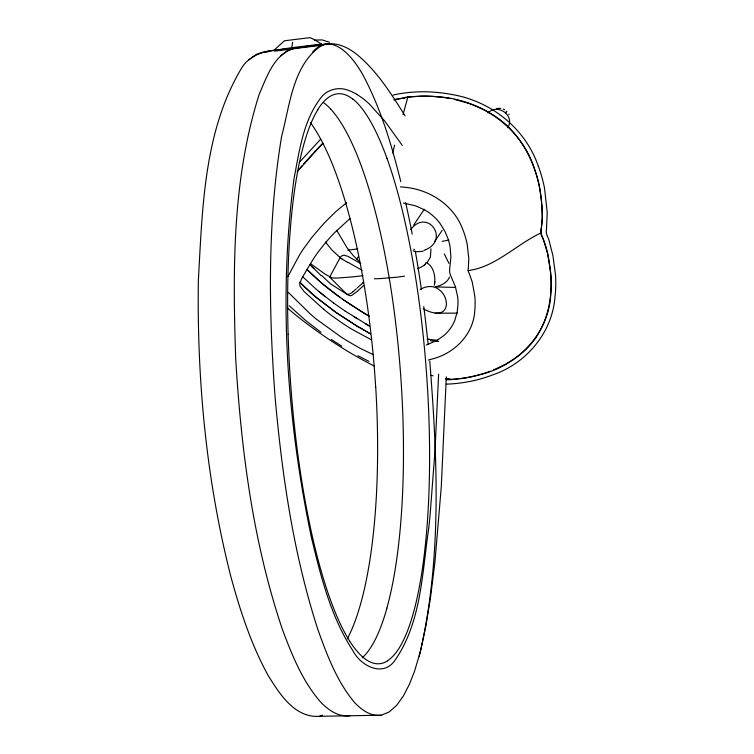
<?xml version="1.0" encoding="UTF-8"?>
<svg xmlns="http://www.w3.org/2000/svg" width="754" height="754" viewBox="0 0 754 754"><rect width="100%" height="100%" fill="white"/><g stroke="black" fill="none" stroke-linecap="round" stroke-linejoin="round"><path stroke-width="1.13" d="M434.295 285.37C435.812 277.434 434.285 267.236 426.802 262.75M446.302 376.812L441.279 486.764L434.954 561.871L430.449 597.969L426.01 625.245L420.704 650.363L414.615 671.032L409.337 684.434L403.352 696.017L396.67 705.32L389.309 711.861L381.326 715.207L319.423 716.3C294.635 718.157 279.376 693.567 267.99 675.198C251.091 644.312 240.14 610.665 230.912 576.81C206.266 480.109 196.888 379.893 198.359 280.243C202.44 208.981 203.674 132.063 241.092 68.925C250.026 53.185 268.735 49.792 285.21 49.349M438.63 374.154L434.907 452.07L430.082 515.076A762.577 218.019 82.8 0 1 428.8 527.828C422.08 572.663 421.58 622.229 394.728 660.664C382.646 677.648 360.384 665.584 352.872 650.655C330.695 616.574 320.799 576.31 311.355 537.244C286.859 419.752 278.207 297.802 294.032 178.547C299.574 150.074 303.466 118.406 322.778 95.466C329.244 89.076 339.234 86.955 347.745 90.103A573.775 135.381 88.2 0 1 357.132 94.552M434.634 283.268L434.804 281.619M546.499 229.056L547.234 212.468L544.539 188.283A141.366 132.412 27.4 0 0 538.356 166.323M276.756 50.15L274.145 50.311L291.694 47.691L292.656 42.281M419.224 656.216C442.24 559.798 437.48 459.214 429.789 361.175M392.523 153.043L394.653 145.164M403.004 114.665L407.867 97.03L408.762 96.946M449.488 277.057C447.688 282.279 440.798 286.068 435.36 286.69M287.962 276.473L299.357 255.238A183.919 166.361 18.6 0 1 303.089 249.386L311.543 237.849L320.865 226.869A344.503 303.608 9.8 0 1 325.775 221.544L336.114 211.337L346.746 202.628M507.791 127.615C515.35 115.692 497.593 102.93 488.074 112.912M360.817 263.617L348.028 256.417L344.399 255.229A4.335 3.968 30.1 0 0 343.513 255.276A5.551 5.09 30.1 0 0 340.177 257.576L329.658 277.114L346.651 294.079A11.027 4.694 -53.5 0 0 349.281 294.022A13.412 5.909 -54.8 0 0 353.089 291.723M356.755 259.225L358.367 256.652M536.443 336.746C544.624 324.371 549.063 309.819 550.58 295.144A129.763 119.462 22.9 0 0 550.788 274.324A124.806 114.957 22.5 0 0 550.439 270.837L547.555 253.401L543.483 239.678M434.898 241.271L442.183 230.3M413.701 225.041L424.238 209.339M410.657 229.555C427.32 207.85 449.959 239.225 425.671 249.753M505.868 112.968L506.801 111.347L506.198 111.554M405.171 115.927C391.326 94.137 377.462 71.517 357.349 54.854C347.377 46.654 332.966 39.868 320.384 46.371C292.646 65.758 289.696 106.267 281.628 136.314C267.331 222.345 268.613 310.167 275.069 396.877C282.062 475.444 293.485 554.199 317.849 629.449C327.019 655.113 336.859 681.343 354.531 702.511C361.562 709.797 370.591 716.705 381.326 715.207M293.523 48.624C273.759 54.524 266.614 77.445 259.188 94.344C232.175 179.386 232.703 270.243 235.691 358.518C241.176 450.468 253.061 543.012 282.797 630.561C292.477 656.244 303.061 682.455 321.619 703.171C329.272 710.626 339.008 717.271 350.224 715.753M297.199 171.582L322.797 143.335M297.821 170.828L302.288 165.55M299.253 162.478L320.582 139.264M303.419 164.24L312.712 153.854M313.9 152.572L322.835 143.298M427.009 262.91L430.402 257.133L430.977 248.829M274.267 49.971L284.428 40.782L309.526 37.7C310.563 36.899 325.257 46.343 321.1 44.147L291.694 47.691M425.03 264.428L424.427 264.974M357.716 290.969L363.598 285.53M357.236 287.915L362.683 283.118M357.283 291.374L351.553 295.559A4.298 3.911 28.3 0 1 350.676 295.672A5.514 5.014 28.3 0 1 346.68 294.051M356.34 288.754L353.089 291.628M321.581 44.137L320.507 44.703M420.223 289.432C447.235 273.862 460.213 326.793 424.794 309.658M312.731 51.856C333.277 29.34 355.916 60.904 364.7 78.312C381.524 110.857 391.957 146.229 400.789 181.648M350.016 218.5L334.522 232.741A257.161 229.621 13.3 0 0 326.51 241.534L318.923 250.941A153.439 139.066 19.7 0 0 314.192 257.727A168.623 152.619 18.6 0 0 312.344 260.648L301.685 278.443L299.753 284.362A6.371 5.759 31.5 0 0 300.111 286.256L304.173 291.628L320.893 306.784A174.777 165.069 25.3 0 0 323.683 309.215M280.677 55.853L287.726 50.395L295.229 47.86L298.612 48.096M248.943 59.802L256.473 54.307L264.475 51.724L277.312 50.113M541.758 204.372L542.305 216.992L541.457 227.463A26.173 24.609 12.7 0 1 541.334 228.123L540.882 232.967C516.528 244.39 495.585 266.991 468.187 270.62A8.699 8.058 17.8 0 1 468.309 268.198L468.818 258.716L467.216 244.56A82.224 75.9 26.9 0 0 462.994 230.045C454.21 205.295 429.573 189.188 403.908 187.19A85.871 79.085 25.3 0 0 400.402 186.879M493.55 369.931L506.075 363.928L514.859 358.442A93.421 86.003 19.4 0 0 536.556 336.812M357.754 248.895L347.726 250.168M319.423 716.3L322.467 715.188M425.256 249.913L423.965 250.309M426.312 345.021L436.943 340.412L443.927 335.511A46.522 42.488 23.1 0 0 454.803 320.365L457.197 312.062L457.989 304.55A61.828 56.437 24.4 0 0 457.669 296.916L455.425 286.765L450.298 274.607A15.438 14.288 19 0 1 449.676 272.241A15.438 14.288 19 0 1 449.582 269.819L450.92 256.991L450.053 246.511A62.507 57.719 26.8 0 0 448.027 238.801L444.945 231.355L439.978 223.335A47.134 43.666 25.8 0 0 424.304 209.706M423.154 251.252L416.199 251.779M394.116 99.5L411.166 96.738M362.985 275.691L352.25 276.935A57.285 19.585 -10.2 0 0 349.055 277.18L336.689 278.075A16.607 5.438 -10.1 0 1 331.637 277.736L325.163 274.202L311.034 264.023M404.549 276.143L398.329 277.001A69.707 22.488 -9.4 0 1 396.821 277.17L381.712 278.49A69.613 22.431 -9.5 0 1 380.242 278.584L374.389 278.782M294.456 48.35L297.246 47.832M442.164 241.346L442.589 241.271A26.39 8.294 -9 0 0 448.866 239.96M405.021 97.379L407.829 97.04M459.723 378.715L463.21 378.225A135.145 125.381 22.4 0 0 490.307 371.213M280.808 49.67L283.136 49.378M305.295 46.588L307.632 46.296M309.96 46.003L326.293 43.949M288.688 48.906L291.016 48.614M294.494 48.181L296.822 47.888M299.14 47.596L302.627 47.153M304.946 46.861L328.178 43.949M458.027 378.923L464.153 378.084A136.662 126.842 22.5 0 0 479.525 374.738C517.875 365.963 549.939 332.655 550.835 292.298A130.093 119.763 23 0 0 551.042 278.367C549.817 264.004 548.073 249.159 541.758 236.002M496.452 108.453L500.788 108.397M457.98 378.932L446.396 379.79M457.103 379.026L449.186 379.705M409.516 96.88L410.336 96.804M266.624 51.677L269.602 51.432M410.647 96.785L421.128 96.201A137.473 128.444 23.9 0 1 438.215 96.832C480.769 99.509 521.231 127.219 534.341 168.547A131.997 123.769 27.1 0 1 539.694 188.114A126.945 119.132 26.6 0 1 540.58 193.524L541.608 202.562M411.59 96.71L420.101 96.229A136.022 127.134 23.9 0 1 450.553 98.585M457.32 313.117L435.152 313.221M314.107 40.056L322.278 39.934L329.432 42.233M455.35 287.425L435.623 286.944M320.554 45.363L274.635 51.131M264.475 51.724L267.623 51.903M437.574 340.29L427.188 339.177M427.886 339.281L430.572 339.658M403.475 203.024L415.69 205.889L424.295 209.716M446.321 378.48L451.872 379.535M454.332 99.358L469.195 103.505L479.959 107.813M430.864 375.294L433.098 375.822M413.098 250.743L414.643 251.384M373.258 354.625L360.44 348.499L347.292 340.902A375.483 370.874 -2.1 0 1 340.846 336.84L316.105 318.942A190.856 180.404 25.5 0 1 310.431 314.079L288.348 292.439M371.147 339.705L351.75 329.168A273.749 265.38 20.2 0 1 341.138 322.354L330.629 314.833A158.397 148.953 25.9 0 1 323.702 309.234M503.427 109.132L504.652 109.726M374.163 365.954C349.583 353.569 326.435 338.442 304.465 321.911A337.707 331.157 18.4 0 1 287.406 307.962M368.951 361.383L357.924 355.709M414.502 249.565L413.786 249.188M362.165 270.318L347.905 262.288M370.44 333.768L359.658 327.575M370.28 333.862L358.414 326.821M344.785 310.846L369.187 325.907M365.37 323.702L369.158 325.888M346.651 294.079L330.403 283.787L321.779 275.596M369.055 316.152L364.116 313.202M359.404 327.594L336.133 312.458L316.671 297.585A255.889 247.444 22.7 0 1 311.185 292.835L300.196 282.618M357.519 326.463L358.141 326.84M364.097 313.193L342.684 299.319L323.428 284.56A253.608 246.172 22.2 0 1 317.999 279.838L307.142 269.696M357.49 326.454L335.662 312.316L316.02 297.293A258.876 250.526 22.5 0 1 310.488 292.486L299.404 282.166M354.078 316.85L357.207 318.791M357.132 94.533L361.75 97.652A725.782 170.291 89.3 0 1 369.309 103.977L384.7 120.979L402.287 145.437M331.242 339.375L341.788 346.171M344.795 310.846L333.588 303.033M342.439 299.149L358.32 309.64A431.853 423.164 -46.2 0 0 369.168 316.209M340.224 297.576L335.822 294.371M333.588 303.033L319.225 291.779A240.649 232.26 23.8 0 0 325.285 296.727M320.921 332.231L305.964 320.742L289.216 305.756M340.139 257.557L332.194 250.319L325.483 242.091M424.031 309.093L423.296 308.49M359.507 261.855L353.136 255.483L346.991 247.67L336.689 230.3M302.75 276.765L313.739 287.01A256.596 248.641 22.4 0 0 319.196 291.751M306.982 269.546L318.933 280.667A246.369 238.726 23 0 0 335.832 294.362M311.6 266.266L321.242 275.719M309.856 264.503L313.862 268.537M508.554 127.2C520.948 139.462 529.798 154.994 535.349 171.45A132.336 124.08 27.1 0 1 539.223 185.738C541.608 199.857 543.7 214.513 541.193 228.754A15.391 14.42 8.6 0 0 540.797 232.967M444.294 253.928L448.932 263.325M509.082 114.655L508.827 114.127M547.413 236.266L547.979 237.548A47.954 44.684 15.1 0 1 548.846 239.706L552.965 255.738L555.566 275.54A139.047 127.982 23.4 0 1 554.982 296.963C552.267 332.919 526.038 363.748 492.258 375.058A141.158 130.998 22.6 0 1 464.417 382.41A143.854 133.581 22.8 0 1 449.997 383.984A110.009 101.272 21.4 0 1 446.359 384.135M543.304 239.263L540.882 232.967M538.337 166.332C525.529 128.397 490.666 100.716 451.439 94.439A143.354 133.882 23.9 0 0 404.483 93.006A111.036 104.486 25.9 0 0 393.07 95.098M405.718 202.685L409.799 221.77A382.975 95.324 86.1 0 1 412.202 234.098M428.187 344.305L425.209 318.122A382.975 95.324 86.1 0 0 423.757 306.642M330.629 109.038A286.445 73.562 85.9 0 1 359.517 161.205A284.098 72.912 85.9 0 1 387.942 270.601L389.224 277.896A284.899 73.147 85.9 0 1 401.364 385.473A278.556 71.244 85.9 0 1 402.598 408.96A286.624 73.666 85.9 0 1 401.835 507.527A284.07 72.902 85.9 0 1 386.925 607.96M323.457 102.553A279.272 71.63 85.9 0 1 330.629 109M386.943 608.054A284.041 72.884 85.9 0 1 362.25 657.827M342.618 259.338A11.084 1.018 27.6 0 1 339.564 257.284M347.575 262.298A13.468 0.933 28.8 0 1 341.977 259.018M363.711 282.034A11.913 5.316 -55 0 1 362.683 282.995M425.765 262.807A8.925 2.978 -7.9 0 1 424.822 264.418M424.417 264.974A24.175 8.058 -8.1 0 1 422.268 266.454A18.039 6.023 -8 0 1 421.024 267.123L420.261 267.491A41.951 13.874 -8.2 0 1 419.516 267.84A19.5 6.513 -8.1 0 1 417.499 268.66M547.366 236.285A14.185 13.289 8.3 0 1 546.443 229.046M415.284 251.007A382.975 95.324 86.1 0 1 421.401 289.508M386.953 158.255A285.502 68.077 85.9 0 1 412.824 260.988A285.464 68.067 85.9 0 1 427.226 383.663A279.923 66.522 85.9 0 1 428.508 407.245A288.037 68.774 85.9 0 1 428.347 506.188A285.474 68.067 85.9 0 1 387.386 660.787M386.953 158.283A287.858 68.689 85.9 0 0 359.696 105.692A280.648 66.88 85.8 0 0 352.957 99.123M317.764 109.66A285.559 68.105 85.9 0 1 352.966 99.236M317.792 109.782A285.559 68.105 85.9 0 0 292.627 205.295A287.406 68.473 85.9 0 0 288.122 334.239M288.103 334.229A281.581 67.313 85.9 0 0 289.555 367.189A285.53 68.096 85.9 0 0 311.836 534.096A285.53 68.096 85.9 0 0 349.498 640.853M349.507 640.806A287.585 68.567 85.9 0 0 380.883 663.529A280.856 66.955 85.9 0 0 387.424 660.975M375.69 387.368A282.712 77.653 85.9 0 0 332.326 164.061A285.05 78.341 86 0 0 310.497 122.685M347.34 638.836A282.656 77.624 85.9 0 0 359.121 609.015A282.684 77.634 85.9 0 0 375.558 508.875A285.219 78.444 85.9 0 0 376.887 410.666A277.199 75.881 85.9 0 0 375.728 387.273M541.674 236.04A11.791 11.122 -6.9 0 1 540.816 232.977M468.121 270.629A9.661 8.954 17.7 0 0 469.101 273.108L472.249 282.043L474.756 295.87A81.338 74.241 24.6 0 1 474.822 310.271C473.729 334.39 454.219 353.749 431.448 359.206A85.551 78.482 24.5 0 1 428.263 360.044M449.101 378.932A109.349 100.678 21.3 0 1 445.595 379.026M479.921 107.897A95.504 90.254 24 0 1 508.648 127.106M394.135 100.018A113.119 105.155 22 0 1 405.134 97.926M438.677 341.43A91.262 85.833 24.7 0 1 430.468 340.742"/></g></svg>
